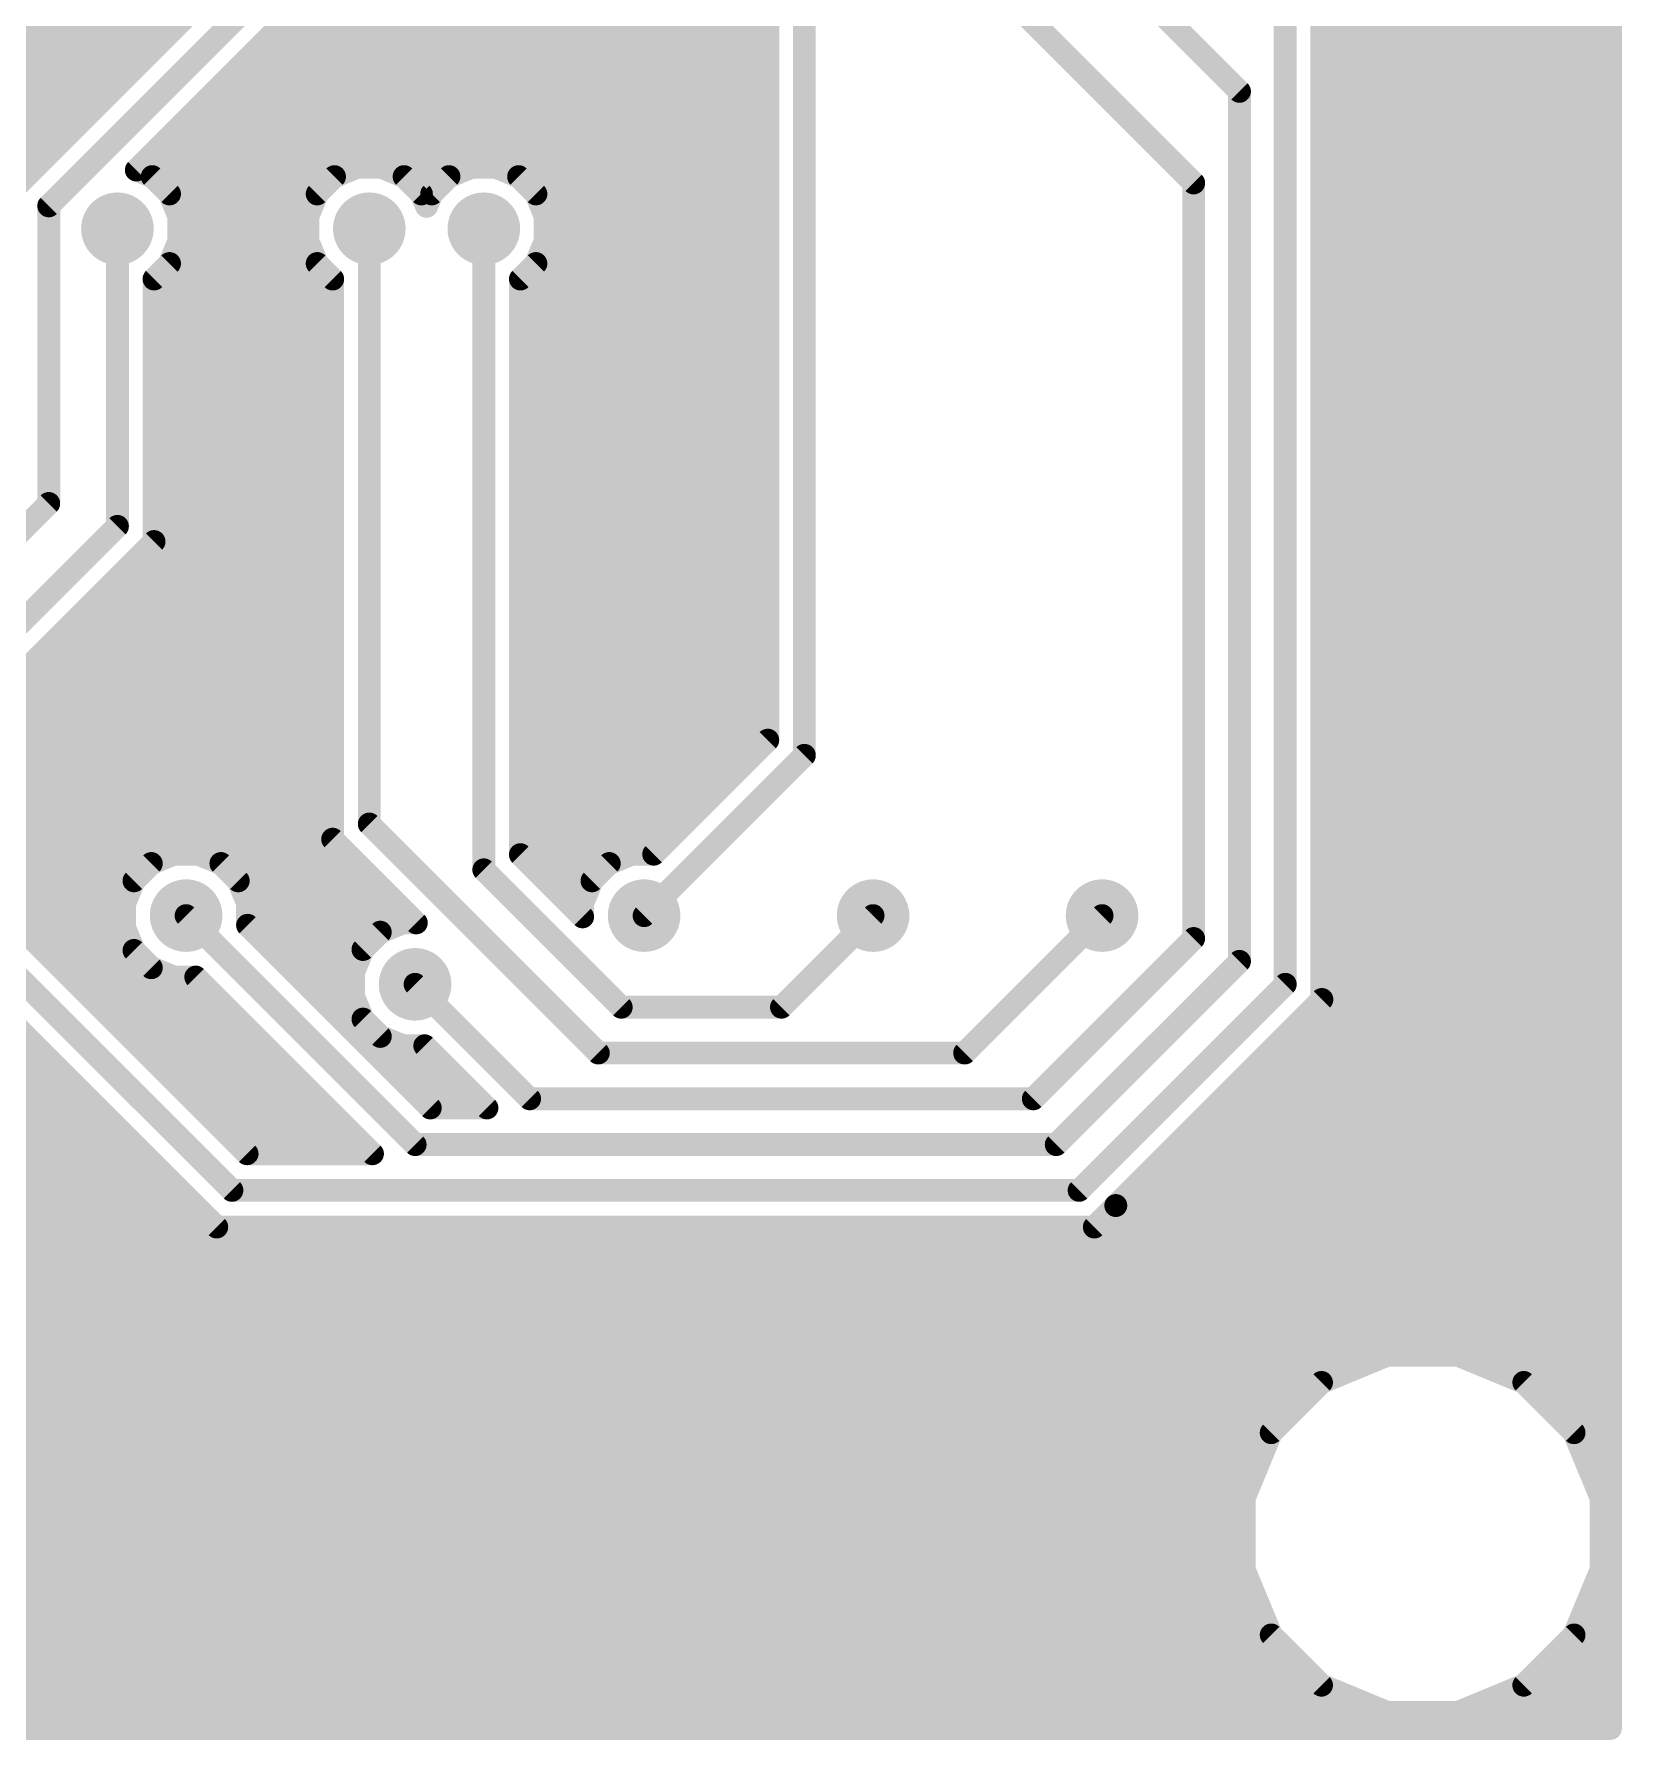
# Model space of a CAD drawing. Extents: x 0.3 to 37.8, y 0.3 to 44.2.
# Drawn here: x 20.16 to 37.77, y 0.25 to 19.18 of the extents above; entities that cross this region are included whole.
import ezdxf

# ---------------------------------------------------------------- set-up
doc = ezdxf.new("R2010")
doc.units = 0
doc.layers.add('16', color=175, linetype='CONTINUOUS')
doc.layers.add('18', color=82, linetype='CONTINUOUS')

# ---------------------------------------------------------------- blocks, each defined once
blk = doc.blocks.new('ROUNDV')
at = {"const_width": 0.5}
blk.add_lwpolyline([(0, -0.25, 1), (0, 0.25, 1), (0, -0.25)], format="xyb", dxfattribs=at)

msp = doc.modelspace()

# ---------------------------------------------------------------- linework, layer by layer
at = {"layer": '16', "const_width": 0.254}
for points in [[(37.643, 44.059), (37.643, 0.381)], [(30.226, 21.844), (33.528, 18.542)], [(29.464, 21.082), (33.02, 17.526)], [(20.32, 17.272), (23.622, 20.574)], [(28.702, 20.32), (28.702, 11.176)], [(21.2918, 17.6691), (23.7903, 20.1676)], [(28.2956, 19.7622), (28.2956, 11.3443)], [(22.1422, 19.6689), (19.9136, 17.4403)], [(34.036, 19.558), (34.036, 8.636)], [(34.4424, 8.4677), (34.4424, 19.7263)], [(12.7667, 19.304), (21.7773, 19.304)], [(22.9267, 19.304), (28.2956, 19.304)], [(34.4424, 19.304), (37.643, 19.304)], [(12.5127, 19.05), (21.5233, 19.05)], [(22.6727, 19.05), (28.2956, 19.05)], [(34.4424, 19.05), (37.643, 19.05)], [(12.3942, 18.796), (21.2693, 18.796)], [(22.4187, 18.796), (28.2956, 18.796)], [(34.4424, 18.796), (37.643, 18.796)], [(12.5708, 18.542), (21.0153, 18.542)], [(22.1647, 18.542), (28.2956, 18.542)], [(33.528, 18.542), (33.528, 8.89)], [(34.4424, 18.542), (37.643, 18.542)], [(12.6198, 18.288), (20.7613, 18.288)], [(21.9107, 18.288), (28.2956, 18.288)], [(34.4424, 18.288), (37.643, 18.288)], [(12.5708, 18.034), (20.5073, 18.034)], [(21.6567, 18.034), (28.2956, 18.034)], [(34.4424, 18.034), (37.643, 18.034)], [(12.3942, 17.78), (20.2533, 17.78)], [(21.4682, 17.596), (21.2918, 17.6691)], [(21.4027, 17.78), (28.2956, 17.78)], [(23.7404, 17.6998), (23.4898, 17.596)], [(24.0116, 17.6998), (23.7404, 17.6998)], [(24.2622, 17.596), (24.0116, 17.6998)], [(25.0104, 17.6998), (24.7598, 17.596)], [(25.2816, 17.6998), (25.0104, 17.6998)], [(25.5322, 17.596), (25.2816, 17.6998)], [(34.4424, 17.78), (37.643, 17.78)], [(21.66, 17.4042), (21.4682, 17.596)], [(21.5382, 17.526), (23.4198, 17.526)], [(23.4898, 17.596), (23.298, 17.4042)], [(24.454, 17.4042), (24.2622, 17.596)], [(24.3322, 17.526), (24.6898, 17.526)], [(24.7598, 17.596), (24.568, 17.4042)], [(25.724, 17.4042), (25.5322, 17.596)], [(25.6022, 17.526), (28.2956, 17.526)], [(33.02, 9.144), (33.02, 17.526)], [(34.4424, 17.526), (37.643, 17.526)], [(21.7638, 17.1536), (21.66, 17.4042)], [(23.298, 17.4042), (23.1942, 17.1536)], [(24.511, 17.2666), (24.454, 17.4042)], [(24.568, 17.4042), (24.511, 17.2666)], [(25.8278, 17.1536), (25.724, 17.4042)], [(20.32, 13.97), (20.32, 17.272)], [(21.7148, 17.272), (23.2432, 17.272)], [(21.7638, 16.8824), (21.7638, 17.1536)], [(23.1942, 17.1536), (23.1942, 16.8824)], [(24.5088, 17.272), (24.5132, 17.272)], [(25.7788, 17.272), (28.2956, 17.272)], [(25.8278, 16.8824), (25.8278, 17.1536)], [(34.4424, 17.272), (37.643, 17.272)], [(21.082, 17.018), (21.082, 13.716)], [(21.7638, 17.018), (23.1942, 17.018)], [(23.876, 17.018), (23.876, 10.414)], [(25.146, 17.018), (25.146, 9.906)], [(25.8278, 17.018), (28.2956, 17.018)], [(34.4424, 17.018), (37.643, 17.018)], [(21.66, 16.6318), (21.7638, 16.8824)], [(21.7148, 16.764), (23.2432, 16.764)], [(23.1942, 16.8824), (23.298, 16.6318)], [(25.724, 16.6318), (25.8278, 16.8824)], [(25.7788, 16.764), (28.2956, 16.764)], [(34.4424, 16.764), (37.643, 16.764)], [(21.4884, 16.4602), (21.66, 16.6318)], [(23.298, 16.6318), (23.4696, 16.4602)], [(25.5524, 16.4602), (25.724, 16.6318)], [(21.4884, 13.5477), (21.4884, 16.4602)], [(21.5382, 16.51), (23.4198, 16.51)], [(23.4696, 16.4602), (23.4696, 10.2457)], [(25.5524, 10.0743), (25.5524, 16.4602)], [(25.6022, 16.51), (28.2956, 16.51)], [(34.4424, 16.51), (37.643, 16.51)], [(21.4884, 16.256), (23.4696, 16.256)], [(25.5524, 16.256), (28.2956, 16.256)], [(34.4424, 16.256), (37.643, 16.256)], [(21.4884, 16.002), (23.4696, 16.002)], [(25.5524, 16.002), (28.2956, 16.002)], [(34.4424, 16.002), (37.643, 16.002)], [(21.4884, 15.748), (23.4696, 15.748)], [(25.5524, 15.748), (28.2956, 15.748)], [(34.4424, 15.748), (37.643, 15.748)], [(21.4884, 15.494), (23.4696, 15.494)], [(25.5524, 15.494), (28.2956, 15.494)], [(34.4424, 15.494), (37.643, 15.494)], [(21.4884, 15.24), (23.4696, 15.24)], [(25.5524, 15.24), (28.2956, 15.24)], [(34.4424, 15.24), (37.643, 15.24)], [(21.4884, 14.986), (23.4696, 14.986)], [(25.5524, 14.986), (28.2956, 14.986)], [(34.4424, 14.986), (37.643, 14.986)], [(21.4884, 14.732), (23.4696, 14.732)], [(25.5524, 14.732), (28.2956, 14.732)], [(34.4424, 14.732), (37.643, 14.732)], [(21.4884, 14.478), (23.4696, 14.478)], [(25.5524, 14.478), (28.2956, 14.478)], [(34.4424, 14.478), (37.643, 14.478)], [(21.4884, 14.224), (23.4696, 14.224)], [(25.5524, 14.224), (28.2956, 14.224)], [(34.4424, 14.224), (37.643, 14.224)], [(15.748, 9.398), (20.32, 13.97)], [(21.4884, 13.97), (23.4696, 13.97)], [(25.5524, 13.97), (28.2956, 13.97)], [(34.4424, 13.97), (37.643, 13.97)], [(21.082, 13.716), (16.764, 9.398)], [(21.4884, 13.716), (23.4696, 13.716)], [(25.5524, 13.716), (28.2956, 13.716)], [(34.4424, 13.716), (37.643, 13.716)], [(17.4458, 9.5051), (21.4884, 13.5477)], [(21.4027, 13.462), (23.4696, 13.462)], [(25.5524, 13.462), (28.2956, 13.462)], [(34.4424, 13.462), (37.643, 13.462)], [(21.1487, 13.208), (23.4696, 13.208)], [(25.5524, 13.208), (28.2956, 13.208)], [(34.4424, 13.208), (37.643, 13.208)], [(20.8947, 12.954), (23.4696, 12.954)], [(25.5524, 12.954), (28.2956, 12.954)], [(34.4424, 12.954), (37.643, 12.954)], [(20.6407, 12.7), (23.4696, 12.7)], [(25.5524, 12.7), (28.2956, 12.7)], [(34.4424, 12.7), (37.643, 12.7)], [(20.3867, 12.446), (23.4696, 12.446)], [(25.5524, 12.446), (28.2956, 12.446)], [(34.4424, 12.446), (37.643, 12.446)], [(20.1327, 12.192), (23.4696, 12.192)], [(25.5524, 12.192), (28.2956, 12.192)], [(34.4424, 12.192), (37.643, 12.192)], [(19.8787, 11.938), (23.4696, 11.938)], [(25.5524, 11.938), (28.2956, 11.938)], [(34.4424, 11.938), (37.643, 11.938)], [(19.6247, 11.684), (23.4696, 11.684)], [(25.5524, 11.684), (28.2956, 11.684)], [(34.4424, 11.684), (37.643, 11.684)], [(19.3707, 11.43), (23.4696, 11.43)], [(25.5524, 11.43), (28.2956, 11.43)], [(34.4424, 11.43), (37.643, 11.43)], [(28.2956, 11.3443), (27.0311, 10.0798)], [(19.1167, 11.176), (23.4696, 11.176)], [(25.5524, 11.176), (28.1273, 11.176)], [(28.702, 11.176), (26.924, 9.398)], [(34.4424, 11.176), (37.643, 11.176)], [(18.8627, 10.922), (23.4696, 10.922)], [(25.5524, 10.922), (27.8733, 10.922)], [(34.4424, 10.922), (37.643, 10.922)], [(18.6087, 10.668), (23.4696, 10.668)], [(25.5524, 10.668), (27.6193, 10.668)], [(34.4424, 10.668), (37.643, 10.668)], [(18.3547, 10.414), (23.4696, 10.414)], [(23.876, 10.414), (26.416, 7.874)], [(25.5524, 10.414), (27.3653, 10.414)], [(34.4424, 10.414), (37.643, 10.414)], [(18.1007, 10.16), (23.5553, 10.16)], [(23.4696, 10.2457), (24.3975, 9.3178)], [(25.5524, 10.16), (27.1113, 10.16)], [(34.4424, 10.16), (37.643, 10.16)], [(19.7602, 9.906), (21.3878, 9.906)], [(21.4578, 9.976), (21.266, 9.7842)], [(21.7084, 10.0798), (21.4578, 9.976)], [(21.9796, 10.0798), (21.7084, 10.0798)], [(22.2302, 9.976), (21.9796, 10.0798)], [(22.422, 9.7842), (22.2302, 9.976)], [(22.3002, 9.906), (23.8093, 9.906)], [(25.146, 9.906), (26.67, 8.382)], [(26.2422, 9.3845), (25.5524, 10.0743)], [(25.7207, 9.906), (26.4678, 9.906)], [(26.5378, 9.976), (26.346, 9.7842)], [(26.7884, 10.0798), (26.5378, 9.976)], [(27.0311, 10.0798), (26.7884, 10.0798)], [(34.4424, 9.906), (37.643, 9.906)], [(21.266, 9.7842), (21.1622, 9.5336)], [(22.5258, 9.5336), (22.422, 9.7842)], [(26.346, 9.7842), (26.2422, 9.5336)], [(19.9368, 9.652), (21.2112, 9.652)], [(21.1622, 9.5336), (21.1622, 9.2624)], [(22.4768, 9.652), (24.0633, 9.652)], [(22.5258, 9.2909), (22.5258, 9.5336)], [(25.9747, 9.652), (26.2912, 9.652)], [(26.2422, 9.5336), (26.2422, 9.3845)], [(34.4424, 9.652), (37.643, 9.652)], [(22.352, 6.35), (19.304, 9.398)], [(19.9858, 9.398), (21.1622, 9.398)], [(24.384, 6.858), (21.844, 9.398)], [(22.5258, 9.398), (24.3173, 9.398)], [(26.2287, 9.398), (26.2422, 9.398)], [(28.448, 8.382), (29.464, 9.398)], [(30.48, 7.874), (32.004, 9.398)], [(34.4424, 9.398), (37.643, 9.398)], [(22.5203, 6.7564), (19.9858, 9.2909)], [(21.1622, 9.2624), (21.266, 9.0118)], [(24.5523, 7.2644), (22.5258, 9.2909)], [(23.9978, 9.214), (23.806, 9.0222)], [(24.2484, 9.3178), (23.9978, 9.214)], [(24.3975, 9.3178), (24.2484, 9.3178)], [(20.1327, 9.144), (21.2112, 9.144)], [(21.266, 9.0118), (21.4578, 8.82)], [(22.6727, 9.144), (23.9278, 9.144)], [(23.806, 9.0222), (23.7022, 8.7716)], [(31.242, 7.366), (33.02, 9.144)], [(34.4424, 9.144), (37.643, 9.144)], [(20.3867, 8.89), (21.3878, 8.89)], [(21.4578, 8.82), (21.7084, 8.7162)], [(22.9267, 8.89), (23.7512, 8.89)], [(23.7022, 8.7716), (23.7022, 8.5004)], [(33.528, 8.89), (31.496, 6.858)], [(34.4424, 8.89), (37.643, 8.89)], [(19.4111, 8.7162), (22.1837, 5.9436)], [(20.6407, 8.636), (22.0313, 8.636)], [(21.7084, 8.7162), (21.9511, 8.7162)], [(21.9511, 8.7162), (23.9109, 6.7564)], [(23.1807, 8.636), (23.7022, 8.636)], [(24.384, 8.636), (25.654, 7.366)], [(34.036, 8.636), (31.75, 6.35)], [(34.4424, 8.636), (37.643, 8.636)], [(23.7022, 8.5004), (23.806, 8.2498)], [(32.1564, 6.1817), (34.4424, 8.4677)], [(20.8947, 8.382), (22.2853, 8.382)], [(23.4347, 8.382), (23.7512, 8.382)], [(23.806, 8.2498), (23.9978, 8.058)], [(26.67, 8.382), (28.448, 8.382)], [(34.3567, 8.382), (37.643, 8.382)], [(21.1487, 8.128), (22.5393, 8.128)], [(23.6887, 8.128), (23.9278, 8.128)], [(23.9978, 8.058), (24.2484, 7.9542)], [(34.1027, 8.128), (37.643, 8.128)], [(8.5852, 7.874), (20.2533, 7.874)], [(21.4027, 7.874), (22.7933, 7.874)], [(23.9427, 7.874), (24.5713, 7.874)], [(24.2484, 7.9542), (24.4911, 7.9542)], [(24.4911, 7.9542), (25.1809, 7.2644)], [(26.416, 7.874), (30.48, 7.874)], [(33.8487, 7.874), (37.643, 7.874)], [(8.5852, 7.62), (20.5073, 7.62)], [(21.6567, 7.62), (23.0473, 7.62)], [(24.1967, 7.62), (24.8253, 7.62)], [(33.5947, 7.62), (37.643, 7.62)], [(8.5852, 7.366), (20.7613, 7.366)], [(21.9107, 7.366), (23.3013, 7.366)], [(24.4507, 7.366), (25.0793, 7.366)], [(25.1809, 7.2644), (24.5523, 7.2644)], [(25.654, 7.366), (31.242, 7.366)], [(33.3407, 7.366), (37.643, 7.366)], [(8.5822, 7.112), (21.0153, 7.112)], [(22.1647, 7.112), (23.5553, 7.112)], [(33.0867, 7.112), (37.643, 7.112)], [(8.3282, 6.858), (21.2693, 6.858)], [(22.4187, 6.858), (23.8093, 6.858)], [(23.9109, 6.7564), (22.5203, 6.7564)], [(31.496, 6.858), (24.384, 6.858)], [(32.8327, 6.858), (37.643, 6.858)], [(8.0742, 6.604), (21.5233, 6.604)], [(32.5787, 6.604), (37.643, 6.604)], [(0.381, 6.35), (21.7773, 6.35)], [(31.75, 6.35), (22.352, 6.35)], [(32.3247, 6.35), (37.643, 6.35)], [(31.9183, 5.9436), (32.1564, 6.1817)], [(0.381, 6.096), (22.0313, 6.096)], [(22.1837, 5.9436), (31.9183, 5.9436)], [(32.0707, 6.096), (37.643, 6.096)], [(0.381, 5.842), (37.643, 5.842)], [(0.381, 5.588), (37.643, 5.588)], [(0.381, 5.334), (37.643, 5.334)], [(0.381, 5.08), (37.643, 5.08)], [(0.381, 4.826), (37.643, 4.826)], [(0.381, 4.572), (37.643, 4.572)], [(35.166, 4.521), (34.4379, 4.2194)], [(35.954, 4.521), (35.166, 4.521)], [(36.6821, 4.2194), (35.954, 4.521)], [(3.4241, 4.318), (34.6759, 4.318)], [(36.4441, 4.318), (37.643, 4.318)], [(3.8176, 4.064), (34.2824, 4.064)], [(34.4379, 4.2194), (33.8806, 3.6621)], [(37.2394, 3.6621), (36.6821, 4.2194)], [(36.8376, 4.064), (37.643, 4.064)], [(4.0716, 3.81), (34.0284, 3.81)], [(33.8806, 3.6621), (33.579, 2.934)], [(37.0916, 3.81), (37.643, 3.81)], [(37.541, 2.934), (37.2394, 3.6621)], [(4.2634, 3.556), (33.8366, 3.556)], [(37.2834, 3.556), (37.643, 3.556)], [(4.3686, 3.302), (33.7314, 3.302)], [(37.3886, 3.302), (37.643, 3.302)], [(4.4738, 3.048), (33.6262, 3.048)], [(33.579, 2.934), (33.579, 2.146)], [(37.4938, 3.048), (37.643, 3.048)], [(37.541, 2.146), (37.541, 2.934)], [(4.521, 2.794), (33.579, 2.794)], [(37.541, 2.794), (37.643, 2.794)], [(4.521, 2.54), (33.579, 2.54)], [(37.541, 2.54), (37.643, 2.54)], [(4.521, 2.286), (33.579, 2.286)], [(33.579, 2.146), (33.8806, 1.4179)], [(37.2394, 1.4179), (37.541, 2.146)], [(37.541, 2.286), (37.643, 2.286)], [(4.4738, 2.032), (33.6262, 2.032)], [(37.4938, 2.032), (37.643, 2.032)], [(4.3686, 1.778), (33.7314, 1.778)], [(37.3886, 1.778), (37.643, 1.778)], [(4.2634, 1.524), (33.8366, 1.524)], [(33.8806, 1.4179), (34.4379, 0.8606)], [(36.6821, 0.8606), (37.2394, 1.4179)], [(37.2834, 1.524), (37.643, 1.524)], [(4.0716, 1.27), (34.0284, 1.27)], [(37.0916, 1.27), (37.643, 1.27)], [(3.8176, 1.016), (34.2824, 1.016)], [(36.8376, 1.016), (37.643, 1.016)], [(34.4379, 0.8606), (35.166, 0.559)], [(35.954, 0.559), (36.6821, 0.8606)], [(3.4241, 0.762), (34.6759, 0.762)], [(36.4441, 0.762), (37.643, 0.762)], [(0.381, 0.508), (37.643, 0.508)], [(35.166, 0.559), (35.954, 0.559)], [(37.643, 0.381), (0.381, 0.381)]]:
    msp.add_lwpolyline(points, dxfattribs=at)
at = {"layer": '16', "const_width": 0.127}
for points in [[(21.5233, 18.9865, 1), (21.5233, 19.1135)], [(22.6727, 19.1135, 1), (22.6727, 18.9865)], [(28.2956, 18.9865, 1), (28.2956, 19.1135)], [(34.4424, 19.1135, 1), (34.4424, 18.9865)], [(37.643, 18.9865, 1), (37.643, 19.1135)], [(21.2693, 18.7325, 1), (21.2693, 18.8595)], [(22.4187, 18.8595, 1), (22.4187, 18.7325)], [(28.2956, 18.7325, 1), (28.2956, 18.8595)], [(34.4424, 18.8595, 1), (34.4424, 18.7325)], [(37.643, 18.7325, 1), (37.643, 18.8595)], [(21.0153, 18.4785, 1), (21.0153, 18.6055)], [(22.1647, 18.6055, 1), (22.1647, 18.4785)], [(28.2956, 18.4785, 1), (28.2956, 18.6055)], [(33.5915, 18.542, 1), (33.4645, 18.542)], [(33.4831, 18.4971, 1), (33.5729, 18.5869)], [(34.4424, 18.6055, 1), (34.4424, 18.4785)], [(37.643, 18.4785, 1), (37.643, 18.6055)], [(20.7613, 18.2245, 1), (20.7613, 18.3515)], [(21.9107, 18.3515, 1), (21.9107, 18.2245)], [(28.2956, 18.2245, 1), (28.2956, 18.3515)], [(34.4424, 18.3515, 1), (34.4424, 18.2245)], [(37.643, 18.2245, 1), (37.643, 18.3515)], [(20.5073, 17.9705, 1), (20.5073, 18.0975)], [(21.6567, 18.0975, 1), (21.6567, 17.9705)], [(28.2956, 17.9705, 1), (28.2956, 18.0975)], [(34.4424, 18.0975, 1), (34.4424, 17.9705)], [(37.643, 17.9705, 1), (37.643, 18.0975)], [(20.2533, 17.7165, 1), (20.2533, 17.8435)], [(21.3161, 17.7277, 1), (21.2675, 17.6104)], [(21.4027, 17.8435, 1), (21.4027, 17.7165)], [(23.7404, 17.7633, 1), (23.7404, 17.6363)], [(23.7647, 17.6411, 1), (23.7161, 17.7585)], [(24.0359, 17.7585, 1), (23.9873, 17.6411)], [(24.0116, 17.6363, 1), (24.0116, 17.7633)], [(25.0104, 17.7633, 1), (25.0104, 17.6363)], [(25.0347, 17.6411, 1), (24.9861, 17.7585)], [(25.3059, 17.7585, 1), (25.2573, 17.6411)], [(25.2816, 17.6363, 1), (25.2816, 17.7633)], [(28.2956, 17.7165, 1), (28.2956, 17.8435)], [(34.4424, 17.8435, 1), (34.4424, 17.7165)], [(37.643, 17.7165, 1), (37.643, 17.8435)], [(21.2469, 17.714, 1), (21.3367, 17.6242)], [(21.5131, 17.6409, 1), (21.4233, 17.5511)], [(21.4439, 17.5373, 1), (21.4925, 17.6547)], [(21.5382, 17.5895, 1), (21.5382, 17.4625)], [(23.4198, 17.4625, 1), (23.4198, 17.5895)], [(23.4655, 17.6547, 1), (23.5141, 17.5373)], [(23.5347, 17.5511, 1), (23.4449, 17.6409)], [(24.3071, 17.6409, 1), (24.2173, 17.5511)], [(24.2379, 17.5373, 1), (24.2865, 17.6547)], [(24.3322, 17.5895, 1), (24.3322, 17.4625)], [(24.6898, 17.4625, 1), (24.6898, 17.5895)], [(24.7355, 17.6547, 1), (24.7841, 17.5373)], [(24.8047, 17.5511, 1), (24.7149, 17.6409)], [(25.5771, 17.6409, 1), (25.4873, 17.5511)], [(25.5079, 17.5373, 1), (25.5565, 17.6547)], [(25.6022, 17.5895, 1), (25.6022, 17.4625)], [(28.2956, 17.4625, 1), (28.2956, 17.5895)], [(33.0835, 17.526, 1), (32.9565, 17.526)], [(32.9751, 17.4811, 1), (33.0649, 17.5709)], [(34.4424, 17.5895, 1), (34.4424, 17.4625)], [(37.643, 17.4625, 1), (37.643, 17.5895)], [(21.7187, 17.4285, 1), (21.6013, 17.3799)], [(21.6151, 17.3593, 1), (21.7049, 17.4491)], [(23.2531, 17.4491, 1), (23.3429, 17.3593)], [(23.3567, 17.3799, 1), (23.2393, 17.4285)], [(24.5127, 17.4285, 1), (24.3953, 17.3799)], [(24.4091, 17.3593, 1), (24.4989, 17.4491)], [(24.5231, 17.4491, 1), (24.6129, 17.3593)], [(24.6267, 17.3799, 1), (24.5093, 17.4285)], [(25.7827, 17.4285, 1), (25.6653, 17.3799)], [(25.6791, 17.3593, 1), (25.7689, 17.4491)], [(20.3835, 17.272, 1), (20.2565, 17.272)], [(20.2751, 17.3169, 1), (20.3649, 17.2271)], [(21.7148, 17.3355, 1), (21.7148, 17.2085)], [(21.8273, 17.1536, 1), (21.7003, 17.1536)], [(21.7051, 17.1293, 1), (21.8225, 17.1779)], [(23.2577, 17.1536, 1), (23.1307, 17.1536)], [(23.1355, 17.1779, 1), (23.2529, 17.1293)], [(23.2432, 17.2085, 1), (23.2432, 17.3355)], [(24.5088, 17.3355, 1), (24.5088, 17.2085)], [(24.4523, 17.2909, 1), (24.5697, 17.2423)], [(24.4523, 17.2423, 1), (24.5697, 17.2909)], [(24.5132, 17.2085, 1), (24.5132, 17.3355)], [(25.7788, 17.3355, 1), (25.7788, 17.2085)], [(25.8913, 17.1536, 1), (25.7643, 17.1536)], [(25.7691, 17.1293, 1), (25.8865, 17.1779)], [(28.2956, 17.2085, 1), (28.2956, 17.3355)], [(34.4424, 17.3355, 1), (34.4424, 17.2085)], [(37.643, 17.2085, 1), (37.643, 17.3355)], [(21.1455, 17.018, 1), (21.0185, 17.018)], [(21.7638, 17.0815, 1), (21.7638, 16.9545)], [(23.1942, 16.9545, 1), (23.1942, 17.0815)], [(23.9395, 17.018, 1), (23.8125, 17.018)], [(25.2095, 17.018, 1), (25.0825, 17.018)], [(25.8278, 17.0815, 1), (25.8278, 16.9545)], [(28.2956, 16.9545, 1), (28.2956, 17.0815)], [(34.4424, 17.0815, 1), (34.4424, 16.9545)], [(37.643, 16.9545, 1), (37.643, 17.0815)], [(21.7148, 16.8275, 1), (21.7148, 16.7005)], [(21.7003, 16.8824, 1), (21.8273, 16.8824)], [(21.8225, 16.8581, 1), (21.7051, 16.9067)], [(23.2529, 16.9067, 1), (23.1355, 16.8581)], [(23.1307, 16.8824, 1), (23.2577, 16.8824)], [(23.2432, 16.7005, 1), (23.2432, 16.8275)], [(25.7788, 16.8275, 1), (25.7788, 16.7005)], [(25.7643, 16.8824, 1), (25.8913, 16.8824)], [(25.8865, 16.8581, 1), (25.7691, 16.9067)], [(28.2956, 16.7005, 1), (28.2956, 16.8275)], [(34.4424, 16.8275, 1), (34.4424, 16.7005)], [(37.643, 16.7005, 1), (37.643, 16.8275)], [(21.6013, 16.6561, 1), (21.7187, 16.6075)], [(21.7049, 16.5869, 1), (21.6151, 16.6767)], [(23.3429, 16.6767, 1), (23.2531, 16.5869)], [(23.2393, 16.6075, 1), (23.3567, 16.6561)], [(25.6653, 16.6561, 1), (25.7827, 16.6075)], [(25.7689, 16.5869, 1), (25.6791, 16.6767)], [(21.5519, 16.4602, 1), (21.4249, 16.4602)], [(21.4435, 16.5051, 1), (21.5333, 16.4153)], [(21.5382, 16.5735, 1), (21.5382, 16.4465)], [(23.5331, 16.4602, 1), (23.4061, 16.4602)], [(23.4198, 16.4465, 1), (23.4198, 16.5735)], [(23.4247, 16.4153, 1), (23.5145, 16.5051)], [(25.6159, 16.4602, 1), (25.4889, 16.4602)], [(25.5075, 16.5051, 1), (25.5973, 16.4153)], [(25.6022, 16.5735, 1), (25.6022, 16.4465)], [(28.2956, 16.4465, 1), (28.2956, 16.5735)], [(34.4424, 16.5735, 1), (34.4424, 16.4465)], [(37.643, 16.4465, 1), (37.643, 16.5735)], [(21.4884, 16.3195, 1), (21.4884, 16.1925)], [(23.4696, 16.1925, 1), (23.4696, 16.3195)], [(25.5524, 16.3195, 1), (25.5524, 16.1925)], [(28.2956, 16.1925, 1), (28.2956, 16.3195)], [(34.4424, 16.3195, 1), (34.4424, 16.1925)], [(37.643, 16.1925, 1), (37.643, 16.3195)], [(21.4884, 16.0655, 1), (21.4884, 15.9385)], [(23.4696, 15.9385, 1), (23.4696, 16.0655)], [(25.5524, 16.0655, 1), (25.5524, 15.9385)], [(28.2956, 15.9385, 1), (28.2956, 16.0655)], [(34.4424, 16.0655, 1), (34.4424, 15.9385)], [(37.643, 15.9385, 1), (37.643, 16.0655)], [(21.4884, 15.8115, 1), (21.4884, 15.6845)], [(23.4696, 15.6845, 1), (23.4696, 15.8115)], [(25.5524, 15.8115, 1), (25.5524, 15.6845)], [(28.2956, 15.6845, 1), (28.2956, 15.8115)], [(34.4424, 15.8115, 1), (34.4424, 15.6845)], [(37.643, 15.6845, 1), (37.643, 15.8115)], [(21.4884, 15.5575, 1), (21.4884, 15.4305)], [(23.4696, 15.4305, 1), (23.4696, 15.5575)], [(25.5524, 15.5575, 1), (25.5524, 15.4305)], [(28.2956, 15.4305, 1), (28.2956, 15.5575)], [(34.4424, 15.5575, 1), (34.4424, 15.4305)], [(37.643, 15.4305, 1), (37.643, 15.5575)], [(21.4884, 15.3035, 1), (21.4884, 15.1765)], [(23.4696, 15.1765, 1), (23.4696, 15.3035)], [(25.5524, 15.3035, 1), (25.5524, 15.1765)], [(28.2956, 15.1765, 1), (28.2956, 15.3035)], [(34.4424, 15.3035, 1), (34.4424, 15.1765)], [(37.643, 15.1765, 1), (37.643, 15.3035)], [(21.4884, 15.0495, 1), (21.4884, 14.9225)], [(23.4696, 14.9225, 1), (23.4696, 15.0495)], [(25.5524, 15.0495, 1), (25.5524, 14.9225)], [(28.2956, 14.9225, 1), (28.2956, 15.0495)], [(34.4424, 15.0495, 1), (34.4424, 14.9225)], [(37.643, 14.9225, 1), (37.643, 15.0495)], [(21.4884, 14.7955, 1), (21.4884, 14.6685)], [(23.4696, 14.6685, 1), (23.4696, 14.7955)], [(25.5524, 14.7955, 1), (25.5524, 14.6685)], [(28.2956, 14.6685, 1), (28.2956, 14.7955)], [(34.4424, 14.7955, 1), (34.4424, 14.6685)], [(37.643, 14.6685, 1), (37.643, 14.7955)], [(21.4884, 14.5415, 1), (21.4884, 14.4145)], [(23.4696, 14.4145, 1), (23.4696, 14.5415)], [(25.5524, 14.5415, 1), (25.5524, 14.4145)], [(28.2956, 14.4145, 1), (28.2956, 14.5415)], [(34.4424, 14.5415, 1), (34.4424, 14.4145)], [(37.643, 14.4145, 1), (37.643, 14.5415)], [(21.4884, 14.2875, 1), (21.4884, 14.1605)], [(23.4696, 14.1605, 1), (23.4696, 14.2875)], [(25.5524, 14.2875, 1), (25.5524, 14.1605)], [(28.2956, 14.1605, 1), (28.2956, 14.2875)], [(34.4424, 14.2875, 1), (34.4424, 14.1605)], [(37.643, 14.1605, 1), (37.643, 14.2875)], [(20.2565, 13.97, 1), (20.3835, 13.97)], [(20.3649, 13.9251, 1), (20.2751, 14.0149)], [(21.4884, 14.0335, 1), (21.4884, 13.9065)], [(23.4696, 13.9065, 1), (23.4696, 14.0335)], [(25.5524, 14.0335, 1), (25.5524, 13.9065)], [(28.2956, 13.9065, 1), (28.2956, 14.0335)], [(34.4424, 14.0335, 1), (34.4424, 13.9065)], [(37.643, 13.9065, 1), (37.643, 14.0335)], [(21.1269, 13.6711, 1), (21.0371, 13.7609)], [(21.4884, 13.7795, 1), (21.4884, 13.6525)], [(23.4696, 13.6525, 1), (23.4696, 13.7795)], [(25.5524, 13.7795, 1), (25.5524, 13.6525)], [(28.2956, 13.6525, 1), (28.2956, 13.7795)], [(34.4424, 13.7795, 1), (34.4424, 13.6525)], [(37.643, 13.6525, 1), (37.643, 13.7795)], [(21.0185, 13.716, 1), (21.1455, 13.716)], [(21.5333, 13.5028, 1), (21.4435, 13.5926)], [(21.4027, 13.5255, 1), (21.4027, 13.3985)], [(21.4249, 13.5477, 1), (21.5519, 13.5477)], [(23.4696, 13.3985, 1), (23.4696, 13.5255)], [(25.5524, 13.5255, 1), (25.5524, 13.3985)], [(28.2956, 13.3985, 1), (28.2956, 13.5255)], [(34.4424, 13.5255, 1), (34.4424, 13.3985)], [(37.643, 13.3985, 1), (37.643, 13.5255)], [(21.1487, 13.2715, 1), (21.1487, 13.1445)], [(23.4696, 13.1445, 1), (23.4696, 13.2715)], [(25.5524, 13.2715, 1), (25.5524, 13.1445)], [(28.2956, 13.1445, 1), (28.2956, 13.2715)], [(34.4424, 13.2715, 1), (34.4424, 13.1445)], [(37.643, 13.1445, 1), (37.643, 13.2715)], [(20.8947, 13.0175, 1), (20.8947, 12.8905)], [(23.4696, 12.8905, 1), (23.4696, 13.0175)], [(25.5524, 13.0175, 1), (25.5524, 12.8905)], [(28.2956, 12.8905, 1), (28.2956, 13.0175)], [(34.4424, 13.0175, 1), (34.4424, 12.8905)], [(37.643, 12.8905, 1), (37.643, 13.0175)], [(20.6407, 12.7635, 1), (20.6407, 12.6365)], [(23.4696, 12.6365, 1), (23.4696, 12.7635)], [(25.5524, 12.7635, 1), (25.5524, 12.6365)], [(28.2956, 12.6365, 1), (28.2956, 12.7635)], [(34.4424, 12.7635, 1), (34.4424, 12.6365)], [(37.643, 12.6365, 1), (37.643, 12.7635)], [(20.3867, 12.5095, 1), (20.3867, 12.3825)], [(23.4696, 12.3825, 1), (23.4696, 12.5095)], [(25.5524, 12.5095, 1), (25.5524, 12.3825)], [(28.2956, 12.3825, 1), (28.2956, 12.5095)], [(34.4424, 12.5095, 1), (34.4424, 12.3825)], [(37.643, 12.3825, 1), (37.643, 12.5095)], [(20.1327, 12.2555, 1), (20.1327, 12.1285)], [(23.4696, 12.1285, 1), (23.4696, 12.2555)], [(25.5524, 12.2555, 1), (25.5524, 12.1285)], [(28.2956, 12.1285, 1), (28.2956, 12.2555)], [(34.4424, 12.2555, 1), (34.4424, 12.1285)], [(37.643, 12.1285, 1), (37.643, 12.2555)], [(23.4696, 11.8745, 1), (23.4696, 12.0015)], [(25.5524, 12.0015, 1), (25.5524, 11.8745)], [(28.2956, 11.8745, 1), (28.2956, 12.0015)], [(34.4424, 12.0015, 1), (34.4424, 11.8745)], [(37.643, 11.8745, 1), (37.643, 12.0015)], [(23.4696, 11.6205, 1), (23.4696, 11.7475)], [(25.5524, 11.7475, 1), (25.5524, 11.6205)], [(28.2956, 11.6205, 1), (28.2956, 11.7475)], [(34.4424, 11.7475, 1), (34.4424, 11.6205)], [(37.643, 11.6205, 1), (37.643, 11.7475)], [(23.4696, 11.3665, 1), (23.4696, 11.4935)], [(25.5524, 11.4935, 1), (25.5524, 11.3665)], [(28.2956, 11.3665, 1), (28.2956, 11.4935)], [(34.4424, 11.4935, 1), (34.4424, 11.3665)], [(37.643, 11.3665, 1), (37.643, 11.4935)], [(28.2321, 11.3443, 1), (28.3591, 11.3443)], [(28.3405, 11.2994, 1), (28.2507, 11.3892)], [(23.4696, 11.1125, 1), (23.4696, 11.2395)], [(25.5524, 11.2395, 1), (25.5524, 11.1125)], [(28.1273, 11.1125, 1), (28.1273, 11.2395)], [(28.6385, 11.176, 1), (28.7655, 11.176)], [(28.7469, 11.1311, 1), (28.6571, 11.2209)], [(34.4424, 11.2395, 1), (34.4424, 11.1125)], [(37.643, 11.1125, 1), (37.643, 11.2395)], [(23.4696, 10.8585, 1), (23.4696, 10.9855)], [(25.5524, 10.9855, 1), (25.5524, 10.8585)], [(27.8733, 10.8585, 1), (27.8733, 10.9855)], [(34.4424, 10.9855, 1), (34.4424, 10.8585)], [(37.643, 10.8585, 1), (37.643, 10.9855)], [(23.4696, 10.6045, 1), (23.4696, 10.7315)], [(25.5524, 10.7315, 1), (25.5524, 10.6045)], [(27.6193, 10.6045, 1), (27.6193, 10.7315)], [(34.4424, 10.7315, 1), (34.4424, 10.6045)], [(37.643, 10.6045, 1), (37.643, 10.7315)], [(23.4696, 10.3505, 1), (23.4696, 10.4775)], [(23.9209, 10.4589, 1), (23.8311, 10.3691)], [(23.8125, 10.414, 1), (23.9395, 10.414)], [(25.5524, 10.4775, 1), (25.5524, 10.3505)], [(27.3653, 10.3505, 1), (27.3653, 10.4775)], [(34.4424, 10.4775, 1), (34.4424, 10.3505)], [(37.643, 10.3505, 1), (37.643, 10.4775)], [(23.5145, 10.2906, 1), (23.4247, 10.2008)], [(23.4061, 10.2457, 1), (23.5331, 10.2457)], [(23.5553, 10.0965, 1), (23.5553, 10.2235)], [(25.5524, 10.2235, 1), (25.5524, 10.0965)], [(27.1113, 10.0965, 1), (27.1113, 10.2235)], [(34.4424, 10.2235, 1), (34.4424, 10.0965)], [(37.643, 10.0965, 1), (37.643, 10.2235)], [(21.3878, 9.8425, 1), (21.3878, 9.9695)], [(21.4335, 10.0347, 1), (21.4821, 9.9173)], [(21.5027, 9.9311, 1), (21.4129, 10.0209)], [(21.7084, 10.1433, 1), (21.7084, 10.0163)], [(21.7327, 10.0211, 1), (21.6841, 10.1385)], [(22.0039, 10.1385, 1), (21.9553, 10.0211)], [(21.9796, 10.0163, 1), (21.9796, 10.1433)], [(22.2751, 10.0209, 1), (22.1853, 9.9311)], [(22.2059, 9.9173, 1), (22.2545, 10.0347)], [(22.3002, 9.9695, 1), (22.3002, 9.8425)], [(23.8093, 9.8425, 1), (23.8093, 9.9695)], [(25.1909, 9.9509, 1), (25.1011, 9.8611)], [(25.5973, 10.1192, 1), (25.5075, 10.0294)], [(25.4889, 10.0743, 1), (25.6159, 10.0743)], [(25.7207, 9.9695, 1), (25.7207, 9.8425)], [(26.4678, 9.8425, 1), (26.4678, 9.9695)], [(26.5135, 10.0347, 1), (26.5621, 9.9173)], [(26.5827, 9.9311, 1), (26.4929, 10.0209)], [(26.7884, 10.1433, 1), (26.7884, 10.0163)], [(26.8127, 10.0211, 1), (26.7641, 10.1385)], [(26.9862, 10.1247, 1), (27.076, 10.0349)], [(27.0311, 10.0163, 1), (27.0311, 10.1433)], [(34.4424, 9.9695, 1), (34.4424, 9.8425)], [(37.643, 9.8425, 1), (37.643, 9.9695)], [(21.2211, 9.8291, 1), (21.3109, 9.7393)], [(21.3247, 9.7599, 1), (21.2073, 9.8085)], [(22.4807, 9.8085, 1), (22.3633, 9.7599)], [(22.3771, 9.7393, 1), (22.4669, 9.8291)], [(25.0825, 9.906, 1), (25.2095, 9.906)], [(26.3011, 9.8291, 1), (26.3909, 9.7393)], [(26.4047, 9.7599, 1), (26.2873, 9.8085)], [(21.2257, 9.5336, 1), (21.0987, 9.5336)], [(21.2112, 9.5885, 1), (21.2112, 9.7155)], [(22.4768, 9.7155, 1), (22.4768, 9.5885)], [(22.5893, 9.5336, 1), (22.4623, 9.5336)], [(24.0633, 9.5885, 1), (24.0633, 9.7155)], [(25.9747, 9.7155, 1), (25.9747, 9.5885)], [(26.3057, 9.5336, 1), (26.1787, 9.5336)], [(26.2912, 9.5885, 1), (26.2912, 9.7155)], [(34.4424, 9.7155, 1), (34.4424, 9.5885)], [(37.643, 9.5885, 1), (37.643, 9.7155)], [(21.1035, 9.5579, 1), (21.2209, 9.5093)], [(21.1622, 9.3345, 1), (21.1622, 9.4615)], [(21.8889, 9.4429, 1), (21.7991, 9.3531)], [(22.5258, 9.4615, 1), (22.5258, 9.3345)], [(22.4671, 9.5093, 1), (22.5845, 9.5579)], [(24.3173, 9.3345, 1), (24.3173, 9.4615)], [(26.2287, 9.4615, 1), (26.2287, 9.3345)], [(26.1835, 9.5579, 1), (26.3009, 9.5093)], [(26.1973, 9.3396, 1), (26.2871, 9.4294)], [(26.2422, 9.3345, 1), (26.2422, 9.4615)], [(26.8791, 9.4429, 1), (26.9689, 9.3531)], [(29.5089, 9.3531, 1), (29.4191, 9.4429)], [(32.0489, 9.3531, 1), (31.9591, 9.4429)], [(34.4424, 9.4615, 1), (34.4424, 9.3345)], [(37.643, 9.3345, 1), (37.643, 9.4615)], [(21.2209, 9.2867, 1), (21.1035, 9.2381)], [(21.0987, 9.2624, 1), (21.2257, 9.2624)], [(22.5707, 9.3358, 1), (22.4809, 9.246)], [(22.4623, 9.2909, 1), (22.5893, 9.2909)], [(23.9735, 9.2727, 1), (24.0221, 9.1553)], [(24.0427, 9.1691, 1), (23.9529, 9.2589)], [(24.2484, 9.3813, 1), (24.2484, 9.2543)], [(24.2727, 9.2591, 1), (24.2241, 9.3765)], [(24.3526, 9.2729, 1), (24.4424, 9.3627)], [(24.3975, 9.2543, 1), (24.3975, 9.3813)], [(26.1787, 9.3845, 1), (26.3057, 9.3845)], [(20.1327, 9.2075, 1), (20.1327, 9.0805)], [(21.3109, 9.0567, 1), (21.2211, 8.9669)], [(21.2073, 8.9875, 1), (21.3247, 9.0361)], [(21.2112, 9.0805, 1), (21.2112, 9.2075)], [(22.6727, 9.2075, 1), (22.6727, 9.0805)], [(23.7611, 9.0671, 1), (23.8509, 8.9773)], [(23.8647, 8.9979, 1), (23.7473, 9.0465)], [(23.9278, 9.0805, 1), (23.9278, 9.2075)], [(32.9565, 9.144, 1), (33.0835, 9.144)], [(33.0649, 9.0991, 1), (32.9751, 9.1889)], [(34.4424, 9.2075, 1), (34.4424, 9.0805)], [(37.643, 9.0805, 1), (37.643, 9.2075)], [(20.3867, 8.9535, 1), (20.3867, 8.8265)], [(21.3878, 8.8265, 1), (21.3878, 8.9535)], [(21.4821, 8.8787, 1), (21.4335, 8.7613)], [(21.4129, 8.7751, 1), (21.5027, 8.8649)], [(22.9267, 8.9535, 1), (22.9267, 8.8265)], [(23.7657, 8.7716, 1), (23.6387, 8.7716)], [(23.7512, 8.8265, 1), (23.7512, 8.9535)], [(33.4645, 8.89, 1), (33.5915, 8.89)], [(33.5729, 8.8451, 1), (33.4831, 8.9349)], [(34.4424, 8.9535, 1), (34.4424, 8.8265)], [(37.643, 8.8265, 1), (37.643, 8.9535)], [(20.6407, 8.6995, 1), (20.6407, 8.5725)], [(21.7084, 8.7797, 1), (21.7084, 8.6527)], [(21.6841, 8.6575, 1), (21.7327, 8.7749)], [(21.996, 8.7611, 1), (21.9062, 8.6713)], [(21.9511, 8.6527, 1), (21.9511, 8.7797)], [(22.0313, 8.5725, 1), (22.0313, 8.6995)], [(23.1807, 8.6995, 1), (23.1807, 8.5725)], [(23.6435, 8.7959, 1), (23.7609, 8.7473)], [(23.7022, 8.5725, 1), (23.7022, 8.6995)], [(24.4289, 8.6809, 1), (24.3391, 8.5911)], [(34.0809, 8.5911, 1), (33.9911, 8.6809)], [(34.4424, 8.6995, 1), (34.4424, 8.5725)], [(37.643, 8.5725, 1), (37.643, 8.6995)], [(23.7609, 8.5247, 1), (23.6435, 8.4761)], [(23.6387, 8.5004, 1), (23.7657, 8.5004)], [(33.9725, 8.636, 1), (34.0995, 8.636)], [(34.3789, 8.4677, 1), (34.5059, 8.4677)], [(34.4873, 8.4228, 1), (34.3975, 8.5126)], [(20.8947, 8.4455, 1), (20.8947, 8.3185)], [(22.2853, 8.3185, 1), (22.2853, 8.4455)], [(23.4347, 8.4455, 1), (23.4347, 8.3185)], [(23.8509, 8.2947, 1), (23.7611, 8.2049)], [(23.7473, 8.2255, 1), (23.8647, 8.2741)], [(23.7512, 8.3185, 1), (23.7512, 8.4455)], [(26.67, 8.4455, 1), (26.67, 8.3185)], [(26.6251, 8.3371, 1), (26.7149, 8.4269)], [(28.4031, 8.4269, 1), (28.4929, 8.3371)], [(28.448, 8.3185, 1), (28.448, 8.4455)], [(34.3567, 8.4455, 1), (34.3567, 8.3185)], [(37.643, 8.3185, 1), (37.643, 8.4455)], [(21.1487, 8.1915, 1), (21.1487, 8.0645)], [(22.5393, 8.0645, 1), (22.5393, 8.1915)], [(23.6887, 8.1915, 1), (23.6887, 8.0645)], [(23.9278, 8.0645, 1), (23.9278, 8.1915)], [(24.0221, 8.1167, 1), (23.9735, 7.9993)], [(23.9529, 8.0131, 1), (24.0427, 8.1029)], [(34.1027, 8.1915, 1), (34.1027, 8.0645)], [(37.643, 8.0645, 1), (37.643, 8.1915)], [(20.2533, 7.8105, 1), (20.2533, 7.9375)], [(21.4027, 7.9375, 1), (21.4027, 7.8105)], [(22.7933, 7.8105, 1), (22.7933, 7.9375)], [(23.9427, 7.9375, 1), (23.9427, 7.8105)], [(24.2484, 8.0177, 1), (24.2484, 7.8907)], [(24.2241, 7.8955, 1), (24.2727, 8.0129)], [(24.536, 7.9991, 1), (24.4462, 7.9093)], [(24.4911, 7.8907, 1), (24.4911, 8.0177)], [(24.5713, 7.8105, 1), (24.5713, 7.9375)], [(26.416, 7.9375, 1), (26.416, 7.8105)], [(26.3711, 7.8291, 1), (26.4609, 7.9189)], [(30.4351, 7.9189, 1), (30.5249, 7.8291)], [(30.48, 7.8105, 1), (30.48, 7.9375)], [(33.8487, 7.9375, 1), (33.8487, 7.8105)], [(37.643, 7.8105, 1), (37.643, 7.9375)], [(20.5073, 7.5565, 1), (20.5073, 7.6835)], [(21.6567, 7.6835, 1), (21.6567, 7.5565)], [(23.0473, 7.5565, 1), (23.0473, 7.6835)], [(24.1967, 7.6835, 1), (24.1967, 7.5565)], [(24.8253, 7.5565, 1), (24.8253, 7.6835)], [(33.5947, 7.6835, 1), (33.5947, 7.5565)], [(37.643, 7.5565, 1), (37.643, 7.6835)], [(20.7613, 7.3025, 1), (20.7613, 7.4295)], [(21.9107, 7.4295, 1), (21.9107, 7.3025)], [(23.3013, 7.3025, 1), (23.3013, 7.4295)], [(24.4507, 7.4295, 1), (24.4507, 7.3025)], [(24.5523, 7.3279, 1), (24.5523, 7.2009)], [(25.0793, 7.3025, 1), (25.0793, 7.4295)], [(25.1809, 7.2009, 1), (25.1809, 7.3279)], [(25.654, 7.4295, 1), (25.654, 7.3025)], [(25.6091, 7.3211, 1), (25.6989, 7.4109)], [(31.1971, 7.4109, 1), (31.2869, 7.3211)], [(31.242, 7.3025, 1), (31.242, 7.4295)], [(33.3407, 7.4295, 1), (33.3407, 7.3025)], [(37.643, 7.3025, 1), (37.643, 7.4295)], [(21.0153, 7.0485, 1), (21.0153, 7.1755)], [(22.1647, 7.1755, 1), (22.1647, 7.0485)], [(23.5553, 7.0485, 1), (23.5553, 7.1755)], [(24.5074, 7.2195, 1), (24.5972, 7.3093)], [(25.136, 7.2195, 1), (25.2258, 7.3093)], [(33.0867, 7.1755, 1), (33.0867, 7.0485)], [(37.643, 7.0485, 1), (37.643, 7.1755)], [(21.2693, 6.7945, 1), (21.2693, 6.9215)], [(22.4187, 6.9215, 1), (22.4187, 6.7945)], [(22.5203, 6.8199, 1), (22.5203, 6.6929)], [(22.4754, 6.7115, 1), (22.5652, 6.8013)], [(23.8093, 6.7945, 1), (23.8093, 6.9215)], [(23.866, 6.7115, 1), (23.9558, 6.8013)], [(23.9109, 6.6929, 1), (23.9109, 6.8199)], [(24.384, 6.9215, 1), (24.384, 6.7945)], [(24.3391, 6.8131, 1), (24.4289, 6.9029)], [(31.4511, 6.9029, 1), (31.5409, 6.8131)], [(31.496, 6.7945, 1), (31.496, 6.9215)], [(32.8327, 6.9215, 1), (32.8327, 6.7945)], [(37.643, 6.7945, 1), (37.643, 6.9215)], [(21.5233, 6.5405, 1), (21.5233, 6.6675)], [(32.5787, 6.6675, 1), (32.5787, 6.5405)], [(37.643, 6.5405, 1), (37.643, 6.6675)], [(21.7773, 6.2865, 1), (21.7773, 6.4135)], [(22.352, 6.4135, 1), (22.352, 6.2865)], [(22.3071, 6.3051, 1), (22.3969, 6.3949)], [(31.7051, 6.3949, 1), (31.7949, 6.3051)], [(31.75, 6.2865, 1), (31.75, 6.4135)], [(32.3247, 6.4135, 1), (32.3247, 6.2865)], [(37.643, 6.2865, 1), (37.643, 6.4135)], [(32.1115, 6.2266, 1), (32.2013, 6.1368)], [(32.2013, 6.1368, 1), (32.1115, 6.2266)], [(22.0313, 6.0325, 1), (22.0313, 6.1595)], [(22.1837, 6.0071, 1), (22.1837, 5.8801)], [(31.9183, 5.8801, 1), (31.9183, 6.0071)], [(32.0707, 6.1595, 1), (32.0707, 6.0325)], [(37.643, 6.0325, 1), (37.643, 6.1595)], [(22.1388, 5.8987, 1), (22.2286, 5.9885)], [(31.8734, 5.9885, 1), (31.9632, 5.8987)], [(37.643, 5.7785, 1), (37.643, 5.9055)], [(37.643, 5.5245, 1), (37.643, 5.6515)], [(37.643, 5.2705, 1), (37.643, 5.3975)], [(37.643, 5.0165, 1), (37.643, 5.1435)], [(37.643, 4.7625, 1), (37.643, 4.8895)], [(35.166, 4.5845, 1), (35.166, 4.4575)], [(35.1903, 4.4623, 1), (35.1417, 4.5797)], [(35.9783, 4.5797, 1), (35.9297, 4.4623)], [(35.954, 4.4575, 1), (35.954, 4.5845)], [(37.643, 4.5085, 1), (37.643, 4.6355)], [(34.6759, 4.2545, 1), (34.6759, 4.3815)], [(36.4441, 4.3815, 1), (36.4441, 4.2545)], [(37.643, 4.2545, 1), (37.643, 4.3815)], [(34.2824, 4.0005, 1), (34.2824, 4.1275)], [(34.4136, 4.2781, 1), (34.4622, 4.1607)], [(34.4828, 4.1745, 1), (34.393, 4.2643)], [(36.727, 4.2643, 1), (36.6372, 4.1745)], [(36.6578, 4.1607, 1), (36.7064, 4.2781)], [(36.8376, 4.1275, 1), (36.8376, 4.0005)], [(37.643, 4.0005, 1), (37.643, 4.1275)], [(33.9393, 3.6378, 1), (33.8219, 3.6864)], [(34.0284, 3.7465, 1), (34.0284, 3.8735)], [(37.0916, 3.8735, 1), (37.0916, 3.7465)], [(37.2981, 3.6864, 1), (37.1807, 3.6378)], [(37.643, 3.7465, 1), (37.643, 3.8735)], [(33.8357, 3.707, 1), (33.9255, 3.6172)], [(33.8366, 3.4925, 1), (33.8366, 3.6195)], [(37.1945, 3.6172, 1), (37.2843, 3.707)], [(37.2834, 3.6195, 1), (37.2834, 3.4925)], [(37.643, 3.4925, 1), (37.643, 3.6195)], [(33.7314, 3.2385, 1), (33.7314, 3.3655)], [(37.3886, 3.3655, 1), (37.3886, 3.2385)], [(37.643, 3.2385, 1), (37.643, 3.3655)], [(33.6425, 2.934, 1), (33.5155, 2.934)], [(33.6262, 2.9845, 1), (33.6262, 3.1115)], [(37.4938, 3.1115, 1), (37.4938, 2.9845)], [(37.6045, 2.934, 1), (37.4775, 2.934)], [(37.643, 2.9845, 1), (37.643, 3.1115)], [(33.5203, 2.9583, 1), (33.6377, 2.9097)], [(33.579, 2.7305, 1), (33.579, 2.8575)], [(37.541, 2.8575, 1), (37.541, 2.7305)], [(37.4823, 2.9097, 1), (37.5997, 2.9583)], [(37.643, 2.7305, 1), (37.643, 2.8575)], [(33.579, 2.4765, 1), (33.579, 2.6035)], [(37.541, 2.6035, 1), (37.541, 2.4765)], [(37.643, 2.4765, 1), (37.643, 2.6035)], [(33.6377, 2.1703, 1), (33.5203, 2.1217)], [(33.579, 2.2225, 1), (33.579, 2.3495)], [(37.541, 2.3495, 1), (37.541, 2.2225)], [(37.5997, 2.1217, 1), (37.4823, 2.1703)], [(37.643, 2.2225, 1), (37.643, 2.3495)], [(33.5155, 2.146, 1), (33.6425, 2.146)], [(33.6262, 1.9685, 1), (33.6262, 2.0955)], [(37.4938, 2.0955, 1), (37.4938, 1.9685)], [(37.4775, 2.146, 1), (37.6045, 2.146)], [(37.643, 1.9685, 1), (37.643, 2.0955)], [(33.7314, 1.7145, 1), (33.7314, 1.8415)], [(37.3886, 1.8415, 1), (37.3886, 1.7145)], [(37.643, 1.7145, 1), (37.643, 1.8415)], [(33.9255, 1.4628, 1), (33.8357, 1.373)], [(33.8366, 1.4605, 1), (33.8366, 1.5875)], [(37.2843, 1.373, 1), (37.1945, 1.4628)], [(37.2834, 1.5875, 1), (37.2834, 1.4605)], [(37.643, 1.4605, 1), (37.643, 1.5875)], [(33.8219, 1.3936, 1), (33.9393, 1.4422)], [(34.0284, 1.2065, 1), (34.0284, 1.3335)], [(37.0916, 1.3335, 1), (37.0916, 1.2065)], [(37.1807, 1.4422, 1), (37.2981, 1.3936)], [(37.643, 1.2065, 1), (37.643, 1.3335)], [(34.2824, 0.9525, 1), (34.2824, 1.0795)], [(36.8376, 1.0795, 1), (36.8376, 0.9525)], [(37.643, 0.9525, 1), (37.643, 1.0795)], [(34.4622, 0.9193, 1), (34.4136, 0.8019)], [(34.393, 0.8157, 1), (34.4828, 0.9055)], [(36.6372, 0.9055, 1), (36.727, 0.8157)], [(36.7064, 0.8019, 1), (36.6578, 0.9193)], [(34.6759, 0.6985, 1), (34.6759, 0.8255)], [(36.4441, 0.8255, 1), (36.4441, 0.6985)], [(37.643, 0.6985, 1), (37.643, 0.8255)], [(35.166, 0.6225, 1), (35.166, 0.4955)], [(35.1417, 0.5003, 1), (35.1903, 0.6177)], [(35.9297, 0.6177, 1), (35.9783, 0.5003)], [(35.954, 0.4955, 1), (35.954, 0.6225)], [(37.643, 0.4445, 1), (37.643, 0.5715)], [(37.5795, 0.381, 1), (37.7065, 0.381)], [(37.643, 0.3175, 1), (37.643, 0.4445)]]:
    msp.add_lwpolyline(points, format="xyb", dxfattribs=at)

# ---------------------------------------------------------------- block references
at = {"layer": '18', "xscale": 0.8048, "yscale": 0.8048}
for p in [(21.082, 17.018), (23.876, 17.018), (25.146, 17.018), (21.844, 9.398), (26.924, 9.398), (29.464, 9.398), (32.004, 9.398), (24.384, 8.636)]:
    msp.add_blockref('ROUNDV', p, dxfattribs=at)

doc.saveas('drawing.dxf')
